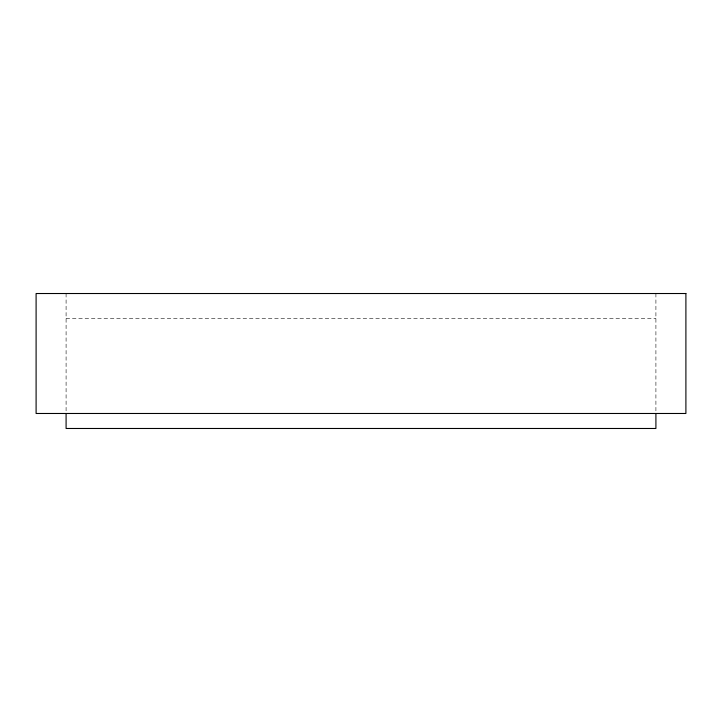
<?xml version="1.0" encoding="UTF-8"?>
<svg xmlns="http://www.w3.org/2000/svg" width="722" height="722" viewBox="0 0 722 722"><rect width="100%" height="100%" fill="white"/><g stroke="black" fill="none" stroke-linecap="round" stroke-linejoin="round"><path stroke-width="0.54" stroke-dasharray="3.61 2.71" d="M66.09 318.51L655.91 318.51M655.91 293.52L655.91 412.767M66.09 293.52L66.09 412.767"/><path stroke-width="1.08" d="M655.91 413.48L655.91 428.48L66.09 428.48L66.09 413.48M685.9 293.52L36.1 293.52L36.1 413.48L685.9 413.48L685.9 293.52"/></g></svg>
